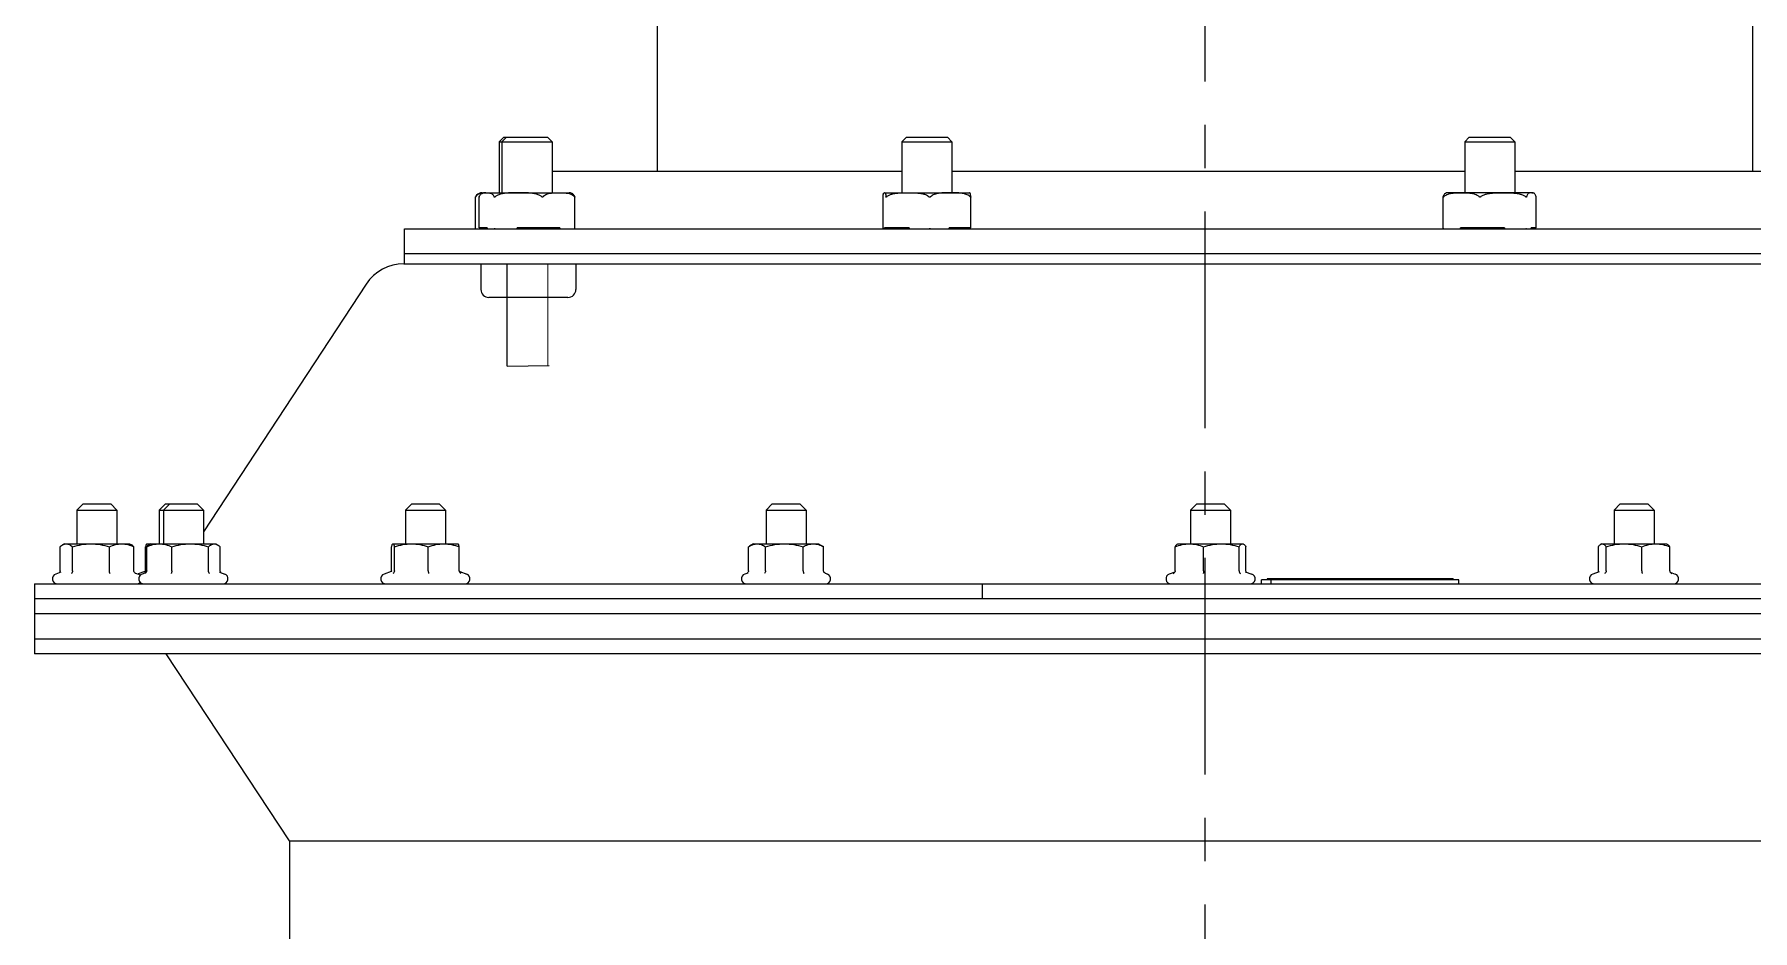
# Model space of a CAD drawing. Header units: millimetres. Extents: x 233 to 4124, y -943 to 2529.
# Drawn here: x 2276.6 to 2620.1, y 1407.7 to 1587 of the extents above; entities that cross this region are included whole.
import ezdxf

# ---------------------------------------------------------------- set-up
doc = ezdxf.new("R2010")
doc.units = ezdxf.units.MM
doc.header["$LTSCALE"] = 115.5
doc.linetypes.add('CENTER', pattern=[0.6, 0.375, -0.075, 0.075, -0.075])
doc.layers.get('0').update_dxf_attribs({"linetype": 'CONTINUOUS'})

msp = doc.modelspace()

# ---------------------------------------------------------------- linework, layer by layer
at = {"linetype": 'CENTER'}
msp.add_line((2510.57446, 1759.46007), (2510.57446, 964.87595), dxfattribs=at)
at = {"linetype": 'Continuous'}
for p, q in [((2401.07446, 1638.08716), (2401.07446, 1559.62352)), ((2620.07446, 1634.08716), (2620.07446, 1559.62352)), ((2370.4011, 1566.38716), (2369.4811, 1565.46716)), ((2369.4811, 1565.46716), (2380.05071, 1565.46716)), ((2369.4811, 1565.46716), (2369.4811, 1555.28716)), ((2370.97071, 1566.38716), (2370.05071, 1565.46716)), ((2370.05071, 1565.46716), (2370.05071, 1555.28716)), ((2370.4011, 1566.38716), (2379.13071, 1566.38716)), ((2379.13071, 1566.38716), (2380.05071, 1565.46716)), ((2380.05071, 1565.46716), (2380.05071, 1555.28716)), ((2450.92829, 1566.38716), (2450.00829, 1565.46716)), ((2450.00829, 1565.46716), (2460.00829, 1565.46716)), ((2450.00829, 1565.46716), (2450.00829, 1555.28716)), ((2450.92829, 1566.38716), (2459.08829, 1566.38716)), ((2459.08829, 1566.38716), (2460.00829, 1565.46716)), ((2460.00829, 1565.46716), (2460.00829, 1555.28716)), ((2563.43578, 1566.38716), (2562.51578, 1565.46716)), ((2562.51578, 1565.46716), (2572.51578, 1565.46716)), ((2562.51578, 1565.46716), (2562.51578, 1555.28716)), ((2563.43578, 1566.38716), (2571.59578, 1566.38716)), ((2571.59578, 1566.38716), (2572.51578, 1565.46716)), ((2572.51578, 1565.46716), (2572.51578, 1555.28716)), ((2380.05071, 1559.62352), (2450.00829, 1559.62352)), ((2460.00829, 1559.62352), (2562.51578, 1559.62352)), ((2572.51578, 1559.62352), (2641.66781, 1559.62352)), ((2364.7297, 1548.16748), (2364.7297, 1554.40685)), ((2365.47398, 1548.28716), (2365.47398, 1554.41881)), ((2366.06615, 1555.28716), (2383.46567, 1555.28716)), ((2366.60921, 1555.27752), (2366.65755, 1555.27904)), ((2366.60921, 1555.27752), (2366.63603, 1555.27878)), ((2366.63603, 1555.27878), (2366.65754, 1555.27967)), ((2366.79226, 1555.28326), (2366.80625, 1555.28348)), ((2366.79226, 1555.28326), (2366.80625, 1555.28337)), ((2384.62744, 1548.16867), (2384.62744, 1554.40566)), ((2446.23897, 1554.48713), (2446.23842, 1554.47062)), ((2446.23842, 1548.10353), (2446.23842, 1554.4708)), ((2446.59334, 1555.28716), (2446.49288, 1555.28375)), ((2446.59334, 1555.28716), (2463.42324, 1555.28716)), ((2463.42324, 1555.28716), (2463.5237, 1555.28375)), ((2463.77761, 1554.48713), (2463.77816, 1554.47062)), ((2463.77816, 1548.28716), (2463.77816, 1554.4708)), ((2558.23379, 1548.13593), (2558.23379, 1554.4384)), ((2559.10082, 1555.28716), (2558.84003, 1555.26401)), ((2575.93069, 1555.28716), (2559.10087, 1555.28716)), ((2575.93064, 1555.28411), (2575.90176, 1555.2845)), ((2575.93064, 1555.28376), (2575.90176, 1555.2845)), ((2575.93073, 1555.28716), (2576.19153, 1555.26401)), ((2576.79776, 1548.28716), (2576.79776, 1554.4384)), ((2350.57446, 1548.08716), (2670.57446, 1548.08716)), ((2350.57446, 1541.08716), (2350.57446, 1548.08716)), ((2367.07533, 1548.28716), (2365.47398, 1548.28716)), ((2367.07533, 1548.28716), (2367.07533, 1548.08716)), ((2381.5958, 1548.28716), (2373.07653, 1548.28716)), ((2373.07653, 1548.08716), (2373.07653, 1548.28716)), ((2381.30071, 1548.28716), (2381.30071, 1548.08716)), ((2381.5958, 1548.28716), (2381.5958, 1548.08716)), ((2451.45696, 1548.28716), (2446.50698, 1548.28716)), ((2446.50698, 1548.08716), (2446.50698, 1548.28716)), ((2448.75829, 1548.28716), (2448.75829, 1548.08716)), ((2451.45696, 1548.28716), (2451.45696, 1548.08716)), ((2463.77816, 1548.28716), (2459.46168, 1548.28716)), ((2459.46168, 1548.08716), (2459.46168, 1548.28716)), ((2461.25829, 1548.28716), (2461.25829, 1548.08716)), ((2463.47621, 1548.28716), (2463.47621, 1548.08716)), ((2570.46881, 1548.28716), (2561.66998, 1548.28716)), ((2561.66998, 1548.08716), (2561.66998, 1548.28716)), ((2570.46881, 1548.28716), (2570.46881, 1548.08716)), ((2576.79776, 1548.28716), (2575.788, 1548.28716)), ((2575.788, 1548.08716), (2575.788, 1548.28716)), ((2670.57446, 1543.08716), (2350.57446, 1543.08716)), ((2350.43125, 1541.08716), (2670.71767, 1541.08716)), ((2365.83144, 1541.08716), (2365.84592, 1535.99783)), ((2384.82462, 1541.08746), (2384.82462, 1535.97511)), ((2342.90843, 1537.02753), (2310.36691, 1487.47567)), ((2383.22406, 1534.37454), (2367.44133, 1534.37454)), ((2379.44996, 1520.65634), (2371.05577, 1520.57841)), ((2286.3273, 1493.08716), (2285.0773, 1491.83716)), ((2285.0773, 1491.83716), (2285.0773, 1485.08716)), ((2285.0773, 1491.83716), (2293.0773, 1491.83716)), ((2286.3273, 1493.08716), (2291.8273, 1493.08716)), ((2291.8273, 1493.08716), (2293.0773, 1491.83716)), ((2293.0773, 1491.83716), (2293.0773, 1485.08716)), ((2302.75862, 1493.08716), (2301.50862, 1491.83716)), ((2301.50862, 1491.83716), (2310.36691, 1491.83716)), ((2301.50862, 1491.83716), (2301.50862, 1485.08716)), ((2303.61691, 1493.08716), (2302.36691, 1491.83716)), ((2302.36691, 1491.83716), (2302.36691, 1485.08716)), ((2302.75862, 1493.08716), (2309.11691, 1493.08716)), ((2309.11691, 1493.08716), (2310.36691, 1491.83716)), ((2310.36691, 1491.83716), (2310.36691, 1485.08716)), ((2351.99526, 1493.08716), (2350.74526, 1491.83716)), ((2350.74526, 1491.83716), (2358.74526, 1491.83716)), ((2350.74526, 1491.83716), (2350.74526, 1485.08716)), ((2351.99526, 1493.08716), (2357.49526, 1493.08716)), ((2357.49526, 1493.08716), (2358.74526, 1491.83716)), ((2358.74526, 1491.83716), (2358.74526, 1485.08716)), ((2424.09721, 1493.08716), (2422.84721, 1491.83716)), ((2422.84721, 1491.83716), (2430.84721, 1491.83716)), ((2422.84721, 1491.83716), (2422.84721, 1485.08716)), ((2424.09721, 1493.08716), (2429.59721, 1493.08716)), ((2429.59721, 1493.08716), (2430.84721, 1491.83716)), ((2430.84721, 1491.83716), (2430.84721, 1485.08716)), ((2508.94586, 1493.08716), (2507.69586, 1491.83716)), ((2507.69586, 1491.83716), (2515.69586, 1491.83716)), ((2507.69586, 1491.83716), (2507.69586, 1485.08716)), ((2508.94586, 1493.08716), (2514.44586, 1493.08716)), ((2514.44586, 1493.08716), (2515.69586, 1491.83716)), ((2515.69586, 1491.83716), (2515.69586, 1485.08716)), ((2593.62379, 1493.08716), (2592.37379, 1491.83716)), ((2592.37379, 1491.83716), (2600.37379, 1491.83716)), ((2592.37379, 1491.83716), (2592.37379, 1485.08716)), ((2593.62379, 1493.08716), (2599.12379, 1493.08716)), ((2599.12379, 1493.08716), (2600.37379, 1491.83716)), ((2600.37379, 1491.83716), (2600.37379, 1485.08716)), ((2281.6994, 1479.69423), (2281.6994, 1484.50661)), ((2282.57729, 1485.08716), (2282.18529, 1484.86084)), ((2282.57729, 1485.08716), (2295.57729, 1485.08716)), ((2284.19459, 1479.69423), (2284.19459, 1484.50661)), ((2291.57249, 1479.69423), (2291.57249, 1484.50661)), ((2295.57729, 1485.08716), (2295.96929, 1484.86084)), ((2296.45518, 1479.69423), (2296.45518, 1484.50661)), ((2298.81621, 1479.69423), (2298.81621, 1484.50661)), ((2299.00862, 1485.08716), (2298.9992, 1485.08173)), ((2299.00862, 1485.08716), (2312.8669, 1485.08716)), ((2299.02312, 1479.69423), (2299.02312, 1484.50661)), ((2299.8669, 1485.08716), (2299.52919, 1484.89218)), ((2304.03726, 1479.69423), (2304.03726, 1484.50661)), ((2311.38105, 1479.69423), (2311.38105, 1484.50661)), ((2312.8669, 1485.08716), (2313.20462, 1484.89218)), ((2313.71069, 1479.69423), (2313.71069, 1484.50661)), ((2347.97553, 1479.69423), (2347.97553, 1484.50661)), ((2348.2259, 1485.07583), (2348.26457, 1485.08716)), ((2348.26457, 1485.08716), (2361.24526, 1485.08716)), ((2348.55361, 1479.69423), (2348.55361, 1484.50661)), ((2355.32334, 1479.69423), (2355.32334, 1484.50661)), ((2361.24526, 1485.08716), (2361.26463, 1485.07598)), ((2361.515, 1479.69423), (2361.515, 1484.50661)), ((2419.35251, 1484.50661), (2419.55742, 1484.63138)), ((2419.35251, 1479.69423), (2419.35251, 1484.50661)), ((2420.34721, 1485.08716), (2419.55744, 1484.63119)), ((2420.34721, 1485.08716), (2433.34721, 1485.08716)), ((2422.75031, 1479.69423), (2422.75031, 1484.50661)), ((2430.245, 1479.69423), (2430.245, 1484.50661)), ((2433.34721, 1485.08716), (2434.13697, 1484.63119)), ((2434.3419, 1484.50661), (2434.137, 1484.63138)), ((2434.3419, 1479.69423), (2434.3419, 1484.50661)), ((2504.61721, 1479.69423), (2504.61721, 1484.50661)), ((2505.19586, 1485.08716), (2505.08339, 1485.02223)), ((2505.19586, 1485.08716), (2518.19586, 1485.08716)), ((2510.31744, 1479.69423), (2510.31744, 1484.50661)), ((2517.39609, 1479.69423), (2517.39609, 1484.50661)), ((2518.19586, 1485.08716), (2518.30834, 1485.02223)), ((2518.77452, 1479.69423), (2518.77452, 1484.50661)), ((2589.23895, 1479.69423), (2589.23895, 1484.50661)), ((2589.8738, 1485.08716), (2589.73061, 1485.0045)), ((2589.8738, 1485.08716), (2602.8738, 1485.08716)), ((2590.78884, 1479.69423), (2590.78884, 1484.50661)), ((2597.92369, 1479.69423), (2597.92369, 1484.50661)), ((2602.8738, 1485.08716), (2603.01698, 1485.0045)), ((2603.50865, 1479.69423), (2603.50865, 1484.50661)), ((2276.57446, 1477.08716), (2276.57446, 1466.08716)), ((2276.57446, 1477.08716), (2744.57446, 1477.08716)), ((2281.82592, 1479.41369), (2280.83092, 1479.05154)), ((2281.82646, 1479.41307), (2281.826, 1479.4129)), ((2296.65664, 1479.29431), (2297.32366, 1479.05154)), ((2296.85461, 1479.17328), (2296.76761, 1479.21264)), ((2298.66935, 1479.56368), (2297.29296, 1479.06271)), ((2298.8483, 1479.31642), (2298.12053, 1479.05154)), ((2298.72745, 1479.22125), (2298.62556, 1479.17329)), ((2298.66947, 1479.56338), (2298.67064, 1479.56382)), ((2313.55976, 1479.43384), (2313.55903, 1479.43411)), ((2313.56004, 1479.43489), (2314.61328, 1479.05154)), ((2347.89531, 1479.55979), (2346.49889, 1479.05154)), ((2347.89647, 1479.55991), (2347.89537, 1479.5595)), ((2361.52659, 1479.59745), (2361.59406, 1479.55991)), ((2361.59406, 1479.55991), (2361.59516, 1479.5595)), ((2361.59522, 1479.55979), (2362.99164, 1479.05154)), ((2419.16812, 1479.25801), (2418.60083, 1479.05154)), ((2434.70313, 1479.19365), (2435.09358, 1479.05154)), ((2434.74764, 1479.17328), (2434.7271, 1479.18113)), ((2466.08583, 1474.08716), (2466.08583, 1477.08716)), ((2504.55516, 1479.45397), (2503.44949, 1479.05154)), ((2518.64609, 1479.52228), (2518.64329, 1479.5233)), ((2518.64641, 1479.52318), (2519.94224, 1479.05154)), ((2561.33012, 1477.88716), (2521.87398, 1477.88716)), ((2521.87398, 1477.08716), (2521.87398, 1477.88716)), ((2560.17927, 1478.08716), (2523.02483, 1478.08716)), ((2523.02483, 1478.08716), (2523.02483, 1477.88716)), ((2523.84758, 1477.08716), (2523.84758, 1477.88716)), ((2524.6695, 1478.08716), (2524.6695, 1477.88716)), ((2560.17927, 1478.08716), (2560.17927, 1477.88716)), ((2561.33012, 1477.08716), (2561.33012, 1477.88716)), ((2589.39019, 1479.51115), (2588.12742, 1479.05154)), ((2589.39335, 1479.51118), (2589.39043, 1479.51011)), ((2603.59025, 1479.4264), (2604.62017, 1479.05154)), ((2744.57446, 1474.08716), (2276.57446, 1474.08716)), ((2744.57446, 1471.08716), (2276.57446, 1471.08716)), ((2276.56675, 1466.08716), (2276.56675, 1463.08716)), ((2276.56675, 1466.08716), (2744.58217, 1466.08716)), ((2744.58217, 1463.08716), (2276.60635, 1463.08716)), ((2327.57443, 1425.70515), (2302.89346, 1463.08716))]:
    msp.add_line(p, q, dxfattribs=at)
for q in [(2327.57443, 1014.99728), (2693.57449, 1425.70515)]:
    msp.add_line((2327.57443, 1425.70515), q)
at = {"linetype": 'Continuous', "const_width": 0.25}
for points in [[(2371.05577, 1520.57841), (2371.03667, 1541.07454)], [(2379.22022, 1541.07454), (2379.22022, 1520.68751)]]:
    msp.add_lwpolyline(points, dxfattribs=at)
at = {"linetype": 'Continuous'}
for points in [[(2298.67064, 1479.56382), (2298.77564, 1479.61972), (2298.81128, 1479.65281)], [(2347.89647, 1479.55991), (2347.99034, 1479.61214), (2348.00857, 1479.62932)]]:
    msp.add_lwpolyline(points, dxfattribs=at)
for centre, radius, start, end in [((2366.06615, 1553.80716), 1.48, 90, 137.2773952), ((2366.57699, 1551.69554), 3.56829, 97.9281121, 98.7574745), ((2366.63576, 1553.80716), 1.48, 90, 111.6280042), ((2366.88557, 1549.24856), 6.03542, 90.8858079, 92.1651991), ((2383.46567, 1553.80716), 1.48, 68.3719958, 90), ((2350.43125, 1532.08716), 9, 90, 146.7064367), ((2367.44133, 1535.97511), 1.60057, 180, 270), ((2383.22406, 1535.97511), 1.60056, 270, 0), ((2303.33124, 1471.40448), 13.85826, 108.1973392, 109.0141016), ((2303.12835, 1472.02045), 13.20974, 107.5553853, 108.195683), ((2281.17729, 1478.09989), 1.01272, 110, 270), ((2297.07935, 1479.78836), 0.65463, 229.4563821, 241.5717871), ((2296.97729, 1478.09989), 1.01272, 270, 317.7538847), ((2297.60862, 1478.09989), 1.01272, 251.7117768, 270), ((2296.97729, 1478.09989), 1.01272, 42.5568847, 70), ((2298.4669, 1478.09989), 1.01272, 110, 270), ((2314.2669, 1478.09989), 1.01272, 270, 70), ((2346.84526, 1478.09989), 1.01272, 110, 270), ((2362.64526, 1478.09989), 1.01272, 270, 70), ((2418.94721, 1478.09989), 1.01272, 110, 270), ((2434.98376, 1479.82114), 0.68955, 245.9056439, 248.1492257), ((2434.74721, 1478.09989), 1.01272, 270, 70), ((2503.79586, 1478.09989), 1.01272, 110, 270), ((2504.00911, 1479.75793), 0.62641, 291.0385084, 314.0137564), ((2519.59586, 1478.09989), 1.01272, 270, 70), ((2588.4738, 1478.09989), 1.01272, 110, 270), ((2604.2738, 1478.09989), 1.01272, 270, 70)]:
    msp.add_arc(centre, radius, start, end, dxfattribs=at)
for points, knots in [([(2364.7297, 1554.40686), (2364.72972, 1554.41053), (2364.73339, 1554.4205), (2364.74282, 1554.44747), (2364.75342, 1554.47046), (2364.76134, 1554.48713)], [0, 0, 0, 0, 0.12737304, 0.359497268, 1, 1, 1, 1]), ([(2364.77938, 1554.48713), (2364.77307, 1554.47636), (2364.76163, 1554.45617), (2364.7481, 1554.43331), (2364.73944, 1554.41707), (2364.7344, 1554.4117), (2364.73209, 1554.40479), (2364.7297, 1554.40638), (2364.7297, 1554.40686)], [0, 0, 0, 0, 0.388955116, 0.718114846, 0.845415763, 0.93675416, 0.985106767, 1, 1, 1, 1]), ([(2364.97887, 1554.81127), (2364.95868, 1554.7894), (2364.87371, 1554.69042), (2364.80453, 1554.57801), (2364.76134, 1554.48713)], [0, 0, 0, 0, 0.228281267, 1, 1, 1, 1]), ([(2365.41626, 1555.04736), (2365.29577, 1554.99212), (2365.04807, 1554.84217), (2364.85702, 1554.61963), (2364.77938, 1554.48713)], [0, 0, 0, 0, 0.463256417, 1, 1, 1, 1]), ([(2366.03371, 1555.22223), (2365.98162, 1555.2142), (2365.77079, 1555.17677), (2365.56311, 1555.11468), (2365.41626, 1555.04736)], [0, 0, 0, 0, 0.246006709, 1, 1, 1, 1]), ([(2365.48939, 1554.48713), (2365.48719, 1554.48057), (2365.48034, 1554.4583), (2365.47392, 1554.43525), (2365.47397, 1554.41879)], [0, 0, 0, 0, 0.29593356, 1, 1, 1, 1]), ([(2365.48939, 1554.48713), (2365.53087, 1554.61043), (2365.62715, 1554.81804), (2365.78064, 1554.98796), (2365.85506, 1555.04739)], [0, 0, 0, 0, 0.577326363, 1, 1, 1, 1]), ([(2365.85506, 1555.04739), (2365.87389, 1555.06242), (2365.94702, 1555.11615), (2366.02835, 1555.15842), (2366.09026, 1555.18297)], [0, 0, 0, 0, 0.265602791, 1, 1, 1, 1]), ([(2366.09026, 1555.18297), (2366.13239, 1555.19968), (2366.30092, 1555.25349), (2366.47832, 1555.27091), (2366.60921, 1555.27752)], [0, 0, 0, 0, 0.256968062, 1, 1, 1, 1]), ([(2366.80625, 1555.28348), (2366.91614, 1555.28514), (2367.13603, 1555.28528), (2367.4672, 1555.27729), (2367.80885, 1555.22923), (2368.02474, 1555.12338), (2368.1199, 1555.04738)], [0, 0, 0, 0, 0.24259652, 0.485358067, 0.731158577, 1, 1, 1, 1]), ([(2368.1199, 1555.04738), (2368.19432, 1554.98795), (2368.34786, 1554.81807), (2368.44413, 1554.61044), (2368.48561, 1554.48713)], [0, 0, 0, 0, 0.422647623, 1, 1, 1, 1]), ([(2368.71011, 1554.48713), (2368.68911, 1554.46696), (2368.65688, 1554.43848), (2368.60878, 1554.4119), (2368.57275, 1554.40297), (2368.53931, 1554.41056), (2368.50615, 1554.43779), (2368.49232, 1554.46717), (2368.48561, 1554.48713)], [0, 0, 0, 0, 0.301341007, 0.441143164, 0.566367144, 0.676402139, 0.782107983, 1, 1, 1, 1]), ([(2369.8422, 1555.04736), (2369.63689, 1554.99441), (2369.23294, 1554.86078), (2368.86321, 1554.63412), (2368.71011, 1554.48713)], [0, 0, 0, 0, 0.499752856, 1, 1, 1, 1]), ([(2376.85476, 1555.04736), (2376.57058, 1555.12066), (2375.98855, 1555.21376), (2375.10951, 1555.26821), (2374.22898, 1555.28346), (2373.34848, 1555.28548), (2372.46799, 1555.28346), (2371.58745, 1555.26821), (2370.70841, 1555.21375), (2370.12639, 1555.12066), (2369.8422, 1555.04736)], [0, 0, 0, 0, 0.124994754, 0.249993611, 0.374996269, 0.499999988, 0.625003707, 0.75000636, 0.87500523, 1, 1, 1, 1]), ([(2377.98685, 1554.48713), (2377.83375, 1554.63412), (2377.46402, 1554.86078), (2377.06007, 1554.99441), (2376.85476, 1555.04736)], [0, 0, 0, 0, 0.50024721, 1, 1, 1, 1]), ([(2378.27143, 1554.48713), (2378.25668, 1554.46621), (2378.22169, 1554.42571), (2378.1391, 1554.39496), (2378.05376, 1554.42819), (2378.00846, 1554.46637), (2377.98685, 1554.48713)], [0, 0, 0, 0, 0.228800651, 0.469628061, 0.732101084, 1, 1, 1, 1]), ([(2378.27143, 1554.48713), (2378.36793, 1554.62398), (2378.60635, 1554.84947), (2378.89542, 1554.9931), (2379.03793, 1555.04739)], [0, 0, 0, 0, 0.523370925, 1, 1, 1, 1]), ([(2379.03793, 1555.04739), (2379.22684, 1555.11936), (2379.62057, 1555.21343), (2380.21873, 1555.26833), (2380.8155, 1555.28343), (2381.41165, 1555.28537), (2382.0078, 1555.28343), (2382.60457, 1555.26833), (2383.20274, 1555.21345), (2383.59646, 1555.11935), (2383.78537, 1555.04738)], [0, 0, 0, 0, 0.126524012, 0.25124381, 0.375638321, 0.499999453, 0.624360561, 0.748755169, 0.873475086, 1, 1, 1, 1]), ([(2383.78537, 1555.04738), (2383.92789, 1554.99309), (2384.21701, 1554.84951), (2384.45544, 1554.62399), (2384.55195, 1554.48713)], [0, 0, 0, 0, 0.476621598, 1, 1, 1, 1]), ([(2384.24636, 1555.04739), (2384.22754, 1555.06242), (2384.1544, 1555.11615), (2384.07308, 1555.15842), (2384.01116, 1555.18297)], [0, 0, 0, 0, 0.265602791, 1, 1, 1, 1]), ([(2384.61203, 1554.48713), (2384.57055, 1554.61043), (2384.47427, 1554.81804), (2384.32078, 1554.98796), (2384.24636, 1555.04739)], [0, 0, 0, 0, 0.577326363, 1, 1, 1, 1]), ([(2384.62137, 1554.40566), (2384.61664, 1554.40566), (2384.60585, 1554.41585), (2384.59089, 1554.43304), (2384.57213, 1554.45864), (2384.55894, 1554.47721), (2384.55195, 1554.48713)], [0, 0, 0, 0, 0.13117881, 0.363905388, 0.662951741, 1, 1, 1, 1]), ([(2384.61203, 1554.48713), (2384.61423, 1554.48057), (2384.62108, 1554.4583), (2384.6275, 1554.43525), (2384.62746, 1554.41879)], [0, 0, 0, 0, 0.29593356, 1, 1, 1, 1]), ([(2384.62746, 1554.41879), (2384.62745, 1554.41696), (2384.62748, 1554.41234), (2384.62455, 1554.40566), (2384.62137, 1554.40566)], [0, 0, 0, 0, 0.364852472, 1, 1, 1, 1]), ([(2446.23897, 1554.48713), (2446.24645, 1554.60421), (2446.26234, 1554.79194), (2446.29202, 1554.97831), (2446.30846, 1555.04739)], [0, 0, 0, 0, 0.622972036, 1, 1, 1, 1]), ([(2446.30846, 1555.04739), (2446.31963, 1555.09434), (2446.33997, 1555.16654), (2446.38954, 1555.24813), (2446.44374, 1555.27861), (2446.47725, 1555.28268), (2446.49288, 1555.28375)], [0, 0, 0, 0, 0.445733042, 0.691809574, 0.855335785, 1, 1, 1, 1]), ([(2446.49288, 1555.28375), (2446.51482, 1555.28526), (2446.55939, 1555.28561), (2446.60494, 1555.27692), (2446.62485, 1555.2659)], [0, 0, 0, 0, 0.491525449, 1, 1, 1, 1]), ([(2446.62485, 1555.2659), (2446.64913, 1555.25247), (2446.68322, 1555.21116), (2446.71595, 1555.13421), (2446.73116, 1555.07983), (2446.73888, 1555.04738)], [0, 0, 0, 0, 0.330663368, 0.602411807, 1, 1, 1, 1]), ([(2446.73888, 1555.04738), (2446.75532, 1554.97831), (2446.78502, 1554.79195), (2446.8009, 1554.60422), (2446.80838, 1554.48713)], [0, 0, 0, 0, 0.376977605, 1, 1, 1, 1]), ([(2446.85752, 1554.40566), (2446.84988, 1554.40566), (2446.83379, 1554.41113), (2446.81926, 1554.43224), (2446.81136, 1554.45819), (2446.80902, 1554.47718), (2446.80838, 1554.48713)], [0, 0, 0, 0, 0.220533591, 0.450279751, 0.712210358, 1, 1, 1, 1]), ([(2446.97373, 1554.48713), (2446.95507, 1554.4675), (2446.92207, 1554.43482), (2446.87835, 1554.40566), (2446.85752, 1554.40566)], [0, 0, 0, 0, 0.56524648, 1, 1, 1, 1]), ([(2446.97373, 1554.48713), (2447.11125, 1554.63175), (2447.44615, 1554.85865), (2447.81911, 1554.99419), (2448.00743, 1555.04739)], [0, 0, 0, 0, 0.504910193, 1, 1, 1, 1]), ([(2448.00743, 1555.04739), (2448.26605, 1555.12045), (2448.79741, 1555.21366), (2449.60063, 1555.26837), (2450.40471, 1555.28342), (2451.20861, 1555.28537), (2452.01251, 1555.28342), (2452.81659, 1555.26838), (2453.61982, 1555.21369), (2454.15118, 1555.12044), (2454.4098, 1555.04738)], [0, 0, 0, 0, 0.125254661, 0.250205144, 0.375104669, 0.499999668, 0.624894643, 0.749794281, 0.874744949, 1, 1, 1, 1]), ([(2454.4098, 1555.04738), (2454.50377, 1555.02084), (2454.8773, 1554.9), (2455.23935, 1554.70192), (2455.4436, 1554.48713)], [0, 0, 0, 0, 0.247806532, 1, 1, 1, 1]), ([(2455.74306, 1554.48713), (2455.7244, 1554.4661), (2455.68249, 1554.42622), (2455.5668, 1554.38523), (2455.48323, 1554.44545), (2455.4436, 1554.48713)], [0, 0, 0, 0, 0.244693884, 0.499410347, 1, 1, 1, 1]), ([(2456.70719, 1555.04736), (2456.6194, 1555.02077), (2456.26736, 1554.89884), (2455.93026, 1554.69819), (2455.74306, 1554.48713)], [0, 0, 0, 0, 0.245360891, 1, 1, 1, 1]), ([(2462.67938, 1555.04736), (2462.43881, 1555.12022), (2461.9432, 1555.21367), (2461.19334, 1555.26819), (2460.44317, 1555.28346), (2459.69328, 1555.28548), (2458.94339, 1555.28347), (2458.19323, 1555.26819), (2457.44337, 1555.21367), (2456.94775, 1555.12022), (2456.70719, 1555.04736)], [0, 0, 0, 0, 0.125490452, 0.250398441, 0.375204332, 0.499999983, 0.624795634, 0.749601523, 0.874509531, 1, 1, 1, 1]), ([(2463.64351, 1554.48713), (2463.57908, 1554.55977), (2463.29921, 1554.81289), (2462.94512, 1554.96688), (2462.67938, 1555.04736)], [0, 0, 0, 0, 0.259097668, 1, 1, 1, 1]), ([(2463.70812, 1555.04739), (2463.69695, 1555.09434), (2463.67661, 1555.16654), (2463.62704, 1555.24813), (2463.57284, 1555.27861), (2463.53933, 1555.28268), (2463.5237, 1555.28375)], [0, 0, 0, 0, 0.445733042, 0.691809574, 0.855335785, 1, 1, 1, 1]), ([(2463.77816, 1554.4708), (2463.77816, 1554.46208), (2463.77715, 1554.44578), (2463.77219, 1554.42399), (2463.76, 1554.40675), (2463.73797, 1554.40439), (2463.71617, 1554.41662), (2463.68296, 1554.4432), (2463.65961, 1554.46898), (2463.64351, 1554.48713)], [0, 0, 0, 0, 0.122862942, 0.228936354, 0.314761218, 0.398780408, 0.513039065, 0.65803034, 1, 1, 1, 1]), ([(2463.77761, 1554.48713), (2463.77013, 1554.60421), (2463.75424, 1554.79194), (2463.72456, 1554.97831), (2463.70812, 1555.04739)], [0, 0, 0, 0, 0.622972036, 1, 1, 1, 1]), ([(2558.23378, 1554.43838), (2558.23379, 1554.44209), (2558.23451, 1554.45848), (2558.23723, 1554.47473), (2558.23987, 1554.48713)], [0, 0, 0, 0, 0.226544221, 1, 1, 1, 1]), ([(2558.3348, 1554.48713), (2558.32266, 1554.47186), (2558.30508, 1554.45024), (2558.28118, 1554.42463), (2558.26595, 1554.41205), (2558.25201, 1554.40385), (2558.23869, 1554.40878), (2558.23447, 1554.42276), (2558.23378, 1554.43259), (2558.23378, 1554.43838)], [0, 0, 0, 0, 0.367444719, 0.526136104, 0.655047207, 0.746030799, 0.810292927, 0.890935343, 1, 1, 1, 1]), ([(2558.23987, 1554.48713), (2558.26534, 1554.60676), (2558.32139, 1554.80364), (2558.42096, 1554.98387), (2558.47127, 1555.04736)], [0, 0, 0, 0, 0.601577128, 1, 1, 1, 1]), ([(2558.3348, 1554.48713), (2558.44612, 1554.62705), (2558.72028, 1554.85361), (2559.04028, 1554.9936), (2559.19958, 1555.04739)], [0, 0, 0, 0, 0.515376831, 1, 1, 1, 1]), ([(2558.47127, 1555.04736), (2558.52101, 1555.11012), (2558.6341, 1555.20986), (2558.77593, 1555.25242), (2558.84003, 1555.26391)], [0, 0, 0, 0, 0.551500831, 1, 1, 1, 1]), ([(2559.19958, 1555.04739), (2559.41421, 1555.11987), (2559.85861, 1555.21355), (2560.53209, 1555.26835), (2561.20509, 1555.28342), (2561.87765, 1555.28537), (2562.55021, 1555.28342), (2563.22321, 1555.26835), (2563.8967, 1555.21357), (2564.3411, 1555.11986), (2564.55573, 1555.04738)], [0, 0, 0, 0, 0.125923276, 0.250751945, 0.375385584, 0.499999554, 0.6246135, 0.749247244, 0.874076064, 1, 1, 1, 1]), ([(2564.55573, 1555.04738), (2564.71503, 1554.99359), (2565.03508, 1554.85366), (2565.30927, 1554.62706), (2565.42059, 1554.48713)], [0, 0, 0, 0, 0.484617666, 1, 1, 1, 1]), ([(2565.55951, 1554.40566), (2565.5313, 1554.40566), (2565.47601, 1554.42598), (2565.43731, 1554.46612), (2565.42059, 1554.48713)], [0, 0, 0, 0, 0.512297313, 1, 1, 1, 1]), ([(2565.71452, 1554.48713), (2565.70404, 1554.47674), (2565.66106, 1554.43729), (2565.60373, 1554.40566), (2565.55951, 1554.40566)], [0, 0, 0, 0, 0.250215294, 1, 1, 1, 1]), ([(2565.71452, 1554.48713), (2565.86191, 1554.63329), (2566.21901, 1554.86001), (2566.61161, 1554.99435), (2566.81071, 1555.04739)], [0, 0, 0, 0, 0.501854297, 1, 1, 1, 1]), ([(2566.81071, 1555.04739), (2567.08555, 1555.12061), (2567.64906, 1555.21369), (2568.50036, 1555.26838), (2569.35295, 1555.28342), (2570.20545, 1555.28537), (2571.05795, 1555.28342), (2571.91054, 1555.26838), (2572.76185, 1555.21372), (2573.32535, 1555.1206), (2573.60019, 1555.04738)], [0, 0, 0, 0, 0.125080561, 0.250062873, 0.375031586, 0.499999698, 0.624967785, 0.749936613, 0.874919121, 1, 1, 1, 1]), ([(2573.60019, 1555.04738), (2573.79931, 1554.99434), (2574.19197, 1554.86006), (2574.54909, 1554.6333), (2574.6965, 1554.48713)], [0, 0, 0, 0, 0.498143136, 1, 1, 1, 1]), ([(2574.89549, 1554.48713), (2574.89134, 1554.46763), (2574.88208, 1554.43888), (2574.85431, 1554.41063), (2574.82427, 1554.40291), (2574.7916, 1554.41227), (2574.74691, 1554.43904), (2574.71658, 1554.46721), (2574.6965, 1554.48713)], [0, 0, 0, 0, 0.220540465, 0.321724677, 0.425109605, 0.546055272, 0.687017677, 1, 1, 1, 1]), ([(2575.12689, 1555.04736), (2575.07658, 1554.98387), (2574.97701, 1554.80364), (2574.92096, 1554.60676), (2574.89549, 1554.48713)], [0, 0, 0, 0, 0.398422004, 1, 1, 1, 1]), ([(2575.90176, 1555.2845), (2575.83692, 1555.28518), (2575.707, 1555.2847), (2575.50954, 1555.27335), (2575.29754, 1555.2156), (2575.17856, 1555.11256), (2575.12689, 1555.04736)], [0, 0, 0, 0, 0.230935717, 0.462624333, 0.703729708, 1, 1, 1, 1]), ([(2576.56028, 1555.04736), (2576.51055, 1555.11012), (2576.39746, 1555.20986), (2576.25563, 1555.25242), (2576.19153, 1555.26391)], [0, 0, 0, 0, 0.551500831, 1, 1, 1, 1]), ([(2576.79168, 1554.48713), (2576.76622, 1554.60676), (2576.71016, 1554.80364), (2576.6106, 1554.98387), (2576.56028, 1555.04736)], [0, 0, 0, 0, 0.601577128, 1, 1, 1, 1]), ([(2576.79777, 1554.43838), (2576.79777, 1554.44209), (2576.79704, 1554.45848), (2576.79432, 1554.47473), (2576.79168, 1554.48713)], [0, 0, 0, 0, 0.226544221, 1, 1, 1, 1]), ([(2364.72973, 1548.1672), (2364.72973, 1548.16773), (2364.73186, 1548.16983), (2364.73448, 1548.16207), (2364.73921, 1548.15672), (2364.74797, 1548.14032), (2364.76157, 1548.11785), (2364.77311, 1548.0979), (2364.77938, 1548.0872)], [0, 0, 0, 0, 0.016558867, 0.066454234, 0.161383833, 0.289176693, 0.613840125, 1, 1, 1, 1]), ([(2368.48561, 1548.0872), (2368.49227, 1548.10701), (2368.50654, 1548.13605), (2368.53945, 1548.16312), (2368.57276, 1548.17162), (2368.6087, 1548.16171), (2368.65639, 1548.13506), (2368.68918, 1548.1073), (2368.71011, 1548.0872)], [0, 0, 0, 0, 0.216897528, 0.322913628, 0.433624426, 0.558564849, 0.698879107, 1, 1, 1, 1]), ([(2384.62137, 1548.16867), (2384.6247, 1548.16867), (2384.6274, 1548.16148), (2384.62745, 1548.15673), (2384.62746, 1548.15485)], [0, 0, 0, 0, 0.639821463, 1, 1, 1, 1]), ([(2455.4436, 1548.0872), (2455.48325, 1548.1289), (2455.59424, 1548.20818), (2455.70584, 1548.12915), (2455.74306, 1548.0872)], [0, 0, 0, 0, 0.506452814, 1, 1, 1, 1]), ([(2558.23378, 1548.13543), (2558.23378, 1548.14119), (2558.2345, 1548.15113), (2558.23875, 1548.16499), (2558.25199, 1548.17071), (2558.26594, 1548.16164), (2558.28086, 1548.14894), (2558.30501, 1548.12363), (2558.32272, 1548.10239), (2558.3348, 1548.0872)], [0, 0, 0, 0, 0.108617128, 0.190548042, 0.255581522, 0.346843239, 0.477199463, 0.634540254, 1, 1, 1, 1]), ([(2574.6965, 1548.0872), (2574.71654, 1548.10708), (2574.74734, 1548.13468), (2574.79179, 1548.16134), (2574.82434, 1548.17169), (2574.85427, 1548.16299), (2574.88166, 1548.13492), (2574.89138, 1548.10649), (2574.89549, 1548.0872)], [0, 0, 0, 0, 0.313177595, 0.454252645, 0.575797929, 0.679192019, 0.781204449, 1, 1, 1, 1]), ([(2281.6994, 1484.50661), (2281.73891, 1484.54092), (2281.89263, 1484.66962), (2282.05692, 1484.78647), (2282.18531, 1484.86049)], [0, 0, 0, 0, 0.2609622, 1, 1, 1, 1]), ([(2282.18531, 1484.86049), (2282.30504, 1484.92951), (2282.54966, 1485.04306), (2282.81796, 1485.08716), (2282.947, 1485.08716)], [0, 0, 0, 0, 0.517126212, 1, 1, 1, 1]), ([(2282.947, 1485.08716), (2283.05329, 1485.08716), (2283.27208, 1485.05781), (2283.58994, 1484.93556), (2283.90053, 1484.74753), (2284.09666, 1484.59164), (2284.19459, 1484.50661)], [0, 0, 0, 0, 0.227108074, 0.46582283, 0.722880264, 1, 1, 1, 1]), ([(2284.19459, 1484.50661), (2284.79367, 1484.68254), (2286.01013, 1484.97556), (2287.25989, 1485.08716), (2287.88354, 1485.08716)], [0, 0, 0, 0, 0.500287815, 1, 1, 1, 1]), ([(2287.88354, 1485.08716), (2288.5072, 1485.08716), (2289.75699, 1484.97576), (2290.97341, 1484.68254), (2291.57249, 1484.50661)], [0, 0, 0, 0, 0.499711905, 1, 1, 1, 1]), ([(2291.57249, 1484.50661), (2291.96238, 1484.67962), (2292.75586, 1484.97147), (2293.59924, 1485.08716), (2294.01383, 1485.08716)], [0, 0, 0, 0, 0.507114681, 1, 1, 1, 1]), ([(2294.01383, 1485.08716), (2294.42843, 1485.08716), (2295.27185, 1484.97166), (2296.06528, 1484.67963), (2296.45518, 1484.50661)], [0, 0, 0, 0, 0.492880169, 1, 1, 1, 1]), ([(2296.45518, 1484.50661), (2296.41567, 1484.54092), (2296.26196, 1484.6696), (2296.09766, 1484.78643), (2295.96927, 1484.86043)], [0, 0, 0, 0, 0.260967881, 1, 1, 1, 1]), ([(2298.9992, 1485.08164), (2298.99003, 1485.07628), (2298.97208, 1485.05721), (2298.93815, 1484.99763), (2298.89973, 1484.88514), (2298.85632, 1484.71265), (2298.82991, 1484.58017), (2298.81621, 1484.50661)], [0, 0, 0, 0, 0.052216215, 0.124994303, 0.336770358, 0.632286803, 1, 1, 1, 1]), ([(2299.02312, 1484.50661), (2299.42408, 1484.67987), (2300.24008, 1484.97161), (2301.10461, 1485.08716), (2301.53019, 1485.08716)], [0, 0, 0, 0, 0.506500801, 1, 1, 1, 1]), ([(2299.5292, 1484.89198), (2299.4857, 1484.86689), (2299.30592, 1484.75363), (2299.14181, 1484.617), (2299.02312, 1484.50661)], [0, 0, 0, 0, 0.236529477, 1, 1, 1, 1]), ([(2301.53019, 1485.08716), (2301.95577, 1485.08716), (2302.82028, 1484.97148), (2303.63631, 1484.67987), (2304.03726, 1484.50661)], [0, 0, 0, 0, 0.493502479, 1, 1, 1, 1]), ([(2304.03726, 1484.50661), (2304.63349, 1484.68252), (2305.8442, 1484.97553), (2307.08836, 1485.08716), (2307.70915, 1485.08716)], [0, 0, 0, 0, 0.500339175, 1, 1, 1, 1]), ([(2307.70915, 1485.08716), (2308.32995, 1485.08716), (2309.57414, 1484.97573), (2310.78482, 1484.68252), (2311.38105, 1484.50661)], [0, 0, 0, 0, 0.499660508, 1, 1, 1, 1]), ([(2311.38105, 1484.50661), (2311.47217, 1484.59136), (2311.65438, 1484.74669), (2311.94407, 1484.93496), (2312.24112, 1485.05768), (2312.44651, 1485.08716), (2312.54587, 1485.08716)], [0, 0, 0, 0, 0.280610356, 0.538705017, 0.775979973, 1, 1, 1, 1]), ([(2312.54587, 1485.08716), (2312.65737, 1485.08716), (2312.88937, 1485.04962), (2313.10106, 1484.9517), (2313.20461, 1484.89198)], [0, 0, 0, 0, 0.482630262, 1, 1, 1, 1]), ([(2313.20461, 1484.89198), (2313.24811, 1484.86689), (2313.42789, 1484.75363), (2313.592, 1484.617), (2313.71069, 1484.50661)], [0, 0, 0, 0, 0.236529477, 1, 1, 1, 1]), ([(2347.97553, 1484.50661), (2347.99444, 1484.57747), (2348.03111, 1484.70599), (2348.09119, 1484.87569), (2348.15002, 1484.9982), (2348.19942, 1485.0605), (2348.2259, 1485.07588)], [0, 0, 0, 0, 0.349261713, 0.636881028, 0.85417784, 1, 1, 1, 1]), ([(2348.26457, 1485.08716), (2348.29243, 1485.08716), (2348.33685, 1485.05406), (2348.37795, 1484.99439), (2348.43053, 1484.89485), (2348.49056, 1484.73064), (2348.53211, 1484.5872), (2348.55361, 1484.50661)], [0, 0, 0, 0, 0.124920642, 0.216517706, 0.330856477, 0.625998839, 1, 1, 1, 1]), ([(2348.55361, 1484.50661), (2349.10186, 1484.68208), (2350.21577, 1484.97472), (2351.36586, 1485.08716), (2351.93848, 1485.08716)], [0, 0, 0, 0, 0.501316851, 1, 1, 1, 1]), ([(2351.93848, 1485.08716), (2352.5111, 1485.08716), (2353.66117, 1484.97459), (2354.7751, 1484.68208), (2355.32334, 1484.50661)], [0, 0, 0, 0, 0.498683924, 1, 1, 1, 1]), ([(2355.32334, 1484.50661), (2355.82321, 1484.68153), (2356.83931, 1484.97421), (2357.89502, 1485.08716), (2358.41917, 1485.08716)], [0, 0, 0, 0, 0.502576719, 1, 1, 1, 1]), ([(2358.41917, 1485.08716), (2358.94332, 1485.08716), (2359.99906, 1484.9744), (2361.01513, 1484.68153), (2361.515, 1484.50661)], [0, 0, 0, 0, 0.497421355, 1, 1, 1, 1]), ([(2361.515, 1484.50661), (2361.49609, 1484.57747), (2361.45942, 1484.70599), (2361.39933, 1484.87569), (2361.34051, 1484.9982), (2361.2911, 1485.0605), (2361.26463, 1485.07588)], [0, 0, 0, 0, 0.349261713, 0.636881028, 0.85417784, 1, 1, 1, 1]), ([(2419.55744, 1484.63114), (2419.79203, 1484.76648), (2420.2698, 1484.99462), (2420.79699, 1485.08716), (2421.05141, 1485.08716)], [0, 0, 0, 0, 0.515617059, 1, 1, 1, 1]), ([(2421.05141, 1485.08716), (2421.19561, 1485.08716), (2421.48831, 1485.05899), (2422.07392, 1484.89543), (2422.48581, 1484.67527), (2422.75031, 1484.50661)], [0, 0, 0, 0, 0.23806405, 0.482110054, 1, 1, 1, 1]), ([(2422.75031, 1484.50661), (2423.35913, 1484.68261), (2424.59531, 1484.97542), (2425.8642, 1485.08716), (2426.49766, 1485.08716)], [0, 0, 0, 0, 0.500116815, 1, 1, 1, 1]), ([(2426.49766, 1485.08716), (2427.13111, 1485.08716), (2428.39998, 1484.97529), (2429.63618, 1484.68261), (2430.245, 1484.50661)], [0, 0, 0, 0, 0.499883374, 1, 1, 1, 1]), ([(2430.245, 1484.50661), (2430.5686, 1484.67775), (2431.06973, 1484.89792), (2431.7693, 1485.05924), (2432.11981, 1485.08716), (2432.29345, 1485.08716)], [0, 0, 0, 0, 0.511255847, 0.757493486, 1, 1, 1, 1]), ([(2432.29345, 1485.08716), (2432.46709, 1485.08716), (2432.81761, 1485.05932), (2433.5172, 1484.89805), (2434.01829, 1484.67775), (2434.3419, 1484.50661)], [0, 0, 0, 0, 0.242503085, 0.488736212, 1, 1, 1, 1]), ([(2504.61721, 1484.50661), (2505.07585, 1484.68094), (2506.00863, 1484.9734), (2506.98434, 1485.08716), (2507.46732, 1485.08716)], [0, 0, 0, 0, 0.503942124, 1, 1, 1, 1]), ([(2505.0834, 1485.02199), (2504.99396, 1484.97027), (2504.82091, 1484.80691), (2504.68688, 1484.61613), (2504.61721, 1484.50661)], [0, 0, 0, 0, 0.443183742, 1, 1, 1, 1]), ([(2507.46732, 1485.08716), (2507.95031, 1485.08716), (2508.92605, 1484.97359), (2509.85879, 1484.68094), (2510.31744, 1484.50661)], [0, 0, 0, 0, 0.496054974, 1, 1, 1, 1]), ([(2510.31744, 1484.50661), (2510.89151, 1484.68232), (2512.05756, 1484.97505), (2513.25822, 1485.08716), (2513.85676, 1485.08716)], [0, 0, 0, 0, 0.500762225, 1, 1, 1, 1]), ([(2513.85676, 1485.08716), (2514.4553, 1485.08716), (2515.65595, 1484.97491), (2516.82202, 1484.68232), (2517.39609, 1484.50661)], [0, 0, 0, 0, 0.49923828, 1, 1, 1, 1]), ([(2517.39609, 1484.50661), (2517.44862, 1484.58918), (2517.55198, 1484.73905), (2517.72072, 1484.92672), (2517.89548, 1485.05361), (2518.02553, 1485.08716), (2518.0853, 1485.08716)], [0, 0, 0, 0, 0.314510619, 0.583907793, 0.80791111, 1, 1, 1, 1]), ([(2518.0853, 1485.08716), (2518.10397, 1485.08716), (2518.18201, 1485.08138), (2518.25697, 1485.05168), (2518.30833, 1485.02199)], [0, 0, 0, 0, 0.23936566, 1, 1, 1, 1]), ([(2518.30833, 1485.02199), (2518.39777, 1484.97027), (2518.57082, 1484.80691), (2518.70484, 1484.61613), (2518.77452, 1484.50661)], [0, 0, 0, 0, 0.443183742, 1, 1, 1, 1]), ([(2589.23895, 1484.50661), (2589.31349, 1484.61081), (2589.45888, 1484.79505), (2589.63863, 1484.95098), (2589.73062, 1485.00415)], [0, 0, 0, 0, 0.546642994, 1, 1, 1, 1]), ([(2589.73062, 1485.00415), (2589.75348, 1485.01736), (2589.84139, 1485.06274), (2589.94129, 1485.08716), (2590.01389, 1485.08716)], [0, 0, 0, 0, 0.266672199, 1, 1, 1, 1]), ([(2590.01389, 1485.08716), (2590.08074, 1485.08716), (2590.22414, 1485.05495), (2590.42151, 1484.92892), (2590.61212, 1484.74076), (2590.72945, 1484.58964), (2590.78884, 1484.50661)], [0, 0, 0, 0, 0.200409479, 0.427590904, 0.693951618, 1, 1, 1, 1]), ([(2590.78884, 1484.50661), (2591.36762, 1484.68237), (2592.5431, 1484.97534), (2593.75301, 1485.08716), (2594.35627, 1485.08716)], [0, 0, 0, 0, 0.500669365, 1, 1, 1, 1]), ([(2594.35627, 1485.08716), (2594.95953, 1485.08716), (2596.16947, 1484.97553), (2597.34491, 1484.68237), (2597.92369, 1484.50661)], [0, 0, 0, 0, 0.49933008, 1, 1, 1, 1]), ([(2597.92369, 1484.50661), (2598.37265, 1484.68078), (2599.28589, 1484.97294), (2600.24284, 1485.08716), (2600.71617, 1485.08716)], [0, 0, 0, 0, 0.504308374, 1, 1, 1, 1]), ([(2600.71617, 1485.08716), (2601.1895, 1485.08716), (2602.14643, 1484.97281), (2603.05969, 1484.68078), (2603.50865, 1484.50661)], [0, 0, 0, 0, 0.495693853, 1, 1, 1, 1]), ([(2603.50865, 1484.50661), (2603.43411, 1484.61081), (2603.28872, 1484.79505), (2603.10897, 1484.95098), (2603.01697, 1485.00415)], [0, 0, 0, 0, 0.546642994, 1, 1, 1, 1]), ([(2281.6994, 1479.69423), (2281.69943, 1479.61745), (2281.65885, 1479.46264), (2281.55907, 1479.34079), (2281.50094, 1479.29097)], [0, 0, 0, 0, 0.500707042, 1, 1, 1, 1]), ([(2284.19461, 1479.69445), (2284.19462, 1479.58378), (2284.14732, 1479.38013), (2284.00923, 1479.21746), (2283.93026, 1479.17328)], [0, 0, 0, 0, 0.550146196, 1, 1, 1, 1]), ([(2291.70757, 1479.17328), (2291.68609, 1479.19679), (2291.64811, 1479.26159), (2291.5896, 1479.43432), (2291.57244, 1479.58614), (2291.57247, 1479.69445)], [0, 0, 0, 0, 0.174857975, 0.40525682, 1, 1, 1, 1]), ([(2296.65382, 1479.2909), (2296.59566, 1479.34077), (2296.49582, 1479.46269), (2296.45515, 1479.61761), (2296.45517, 1479.69445)], [0, 0, 0, 0, 0.499258797, 1, 1, 1, 1]), ([(2298.79213, 1479.53883), (2298.76614, 1479.45582), (2298.67559, 1479.30404), (2298.53077, 1479.20465), (2298.4539, 1479.17328)], [0, 0, 0, 0, 0.511630671, 1, 1, 1, 1]), ([(2299.02312, 1479.69423), (2299.02316, 1479.62305), (2298.9885, 1479.47974), (2298.90175, 1479.36299), (2298.85064, 1479.31388)], [0, 0, 0, 0, 0.501056369, 1, 1, 1, 1]), ([(2304.03728, 1479.69445), (2304.03726, 1479.58625), (2304.02141, 1479.435), (2303.96683, 1479.26215), (2303.93141, 1479.19705), (2303.91114, 1479.17328)], [0, 0, 0, 0, 0.597502191, 0.827481537, 1, 1, 1, 1]), ([(2311.6525, 1479.17328), (2311.57203, 1479.21711), (2311.43029, 1479.37842), (2311.38098, 1479.58361), (2311.38103, 1479.69445)], [0, 0, 0, 0, 0.452568548, 1, 1, 1, 1]), ([(2313.88286, 1479.31404), (2313.83175, 1479.36314), (2313.74504, 1479.47995), (2313.71064, 1479.62328), (2313.71068, 1479.69445)], [0, 0, 0, 0, 0.498960688, 1, 1, 1, 1]), ([(2348.55361, 1479.69423), (2348.55368, 1479.58171), (2348.48431, 1479.36299), (2348.31217, 1479.21464), (2348.21843, 1479.17329)], [0, 0, 0, 0, 0.523395005, 1, 1, 1, 1]), ([(2355.32336, 1479.69445), (2355.32331, 1479.58696), (2355.32608, 1479.43969), (2355.34033, 1479.26608), (2355.34903, 1479.1998), (2355.35464, 1479.17328)], [0, 0, 0, 0, 0.616983322, 0.844424302, 1, 1, 1, 1]), ([(2361.88149, 1479.17328), (2361.81277, 1479.20101), (2361.68246, 1479.28478), (2361.59221, 1479.41141), (2361.56102, 1479.4817)], [0, 0, 0, 0, 0.490746011, 1, 1, 1, 1]), ([(2419.35252, 1479.69445), (2419.35258, 1479.61625), (2419.30957, 1479.45811), (2419.20519, 1479.33558), (2419.14465, 1479.28578)], [0, 0, 0, 0, 0.499383493, 1, 1, 1, 1]), ([(2422.75031, 1479.69423), (2422.75038, 1479.58454), (2422.7134, 1479.38998), (2422.59842, 1479.21989), (2422.52852, 1479.17329)], [0, 0, 0, 0, 0.566280248, 1, 1, 1, 1]), ([(2430.24501, 1479.69445), (2430.24495, 1479.58547), (2430.26831, 1479.42968), (2430.34941, 1479.25833), (2430.40115, 1479.19563), (2430.42895, 1479.17328)], [0, 0, 0, 0, 0.577555831, 0.810989328, 1, 1, 1, 1]), ([(2434.70226, 1479.19167), (2434.60395, 1479.23564), (2434.46818, 1479.33975), (2434.36222, 1479.53095), (2434.34185, 1479.64023), (2434.34189, 1479.69445)], [0, 0, 0, 0, 0.498211105, 0.7491866, 1, 1, 1, 1]), ([(2504.61722, 1479.69445), (2504.61727, 1479.62183), (2504.58286, 1479.47639), (2504.49575, 1479.35717), (2504.44436, 1479.30743)], [0, 0, 0, 0, 0.503814087, 1, 1, 1, 1]), ([(2510.31744, 1479.69423), (2510.31749, 1479.58656), (2510.30826, 1479.43808), (2510.27614, 1479.26482), (2510.25562, 1479.19865), (2510.24282, 1479.17329)], [0, 0, 0, 0, 0.610672428, 0.83882554, 1, 1, 1, 1]), ([(2517.39609, 1479.69445), (2517.39603, 1479.5827), (2517.45563, 1479.36907), (2517.61634, 1479.21562), (2517.70469, 1479.17328)], [0, 0, 0, 0, 0.532869305, 1, 1, 1, 1]), ([(2589.15959, 1479.42453), (2589.19667, 1479.48462), (2589.23181, 1479.57603), (2589.23896, 1479.67042), (2589.23895, 1479.69423)], [0, 0, 0, 0, 0.747835729, 1, 1, 1, 1]), ([(2590.78886, 1479.69445), (2590.78892, 1479.58282), (2590.73045, 1479.37096), (2590.57341, 1479.21579), (2590.48649, 1479.17328)], [0, 0, 0, 0, 0.535675488, 1, 1, 1, 1]), ([(2597.92369, 1479.69423), (2597.92373, 1479.58651), (2597.93267, 1479.43747), (2597.96982, 1479.26437), (2597.99335, 1479.1984), (2598.0076, 1479.17329)], [0, 0, 0, 0, 0.608385805, 0.836933628, 1, 1, 1, 1]), ([(2603.50864, 1479.69445), (2603.50863, 1479.67064), (2603.51574, 1479.57626), (2603.55067, 1479.48477), (2603.58769, 1479.42466)], [0, 0, 0, 0, 0.252238994, 1, 1, 1, 1])]:
    msp.add_open_spline(points, degree=3, knots=knots, dxfattribs=at)
for points in [[(2366.34141, 1555.25739), (2366.25566, 1555.25049), (2366.17002, 1555.2416), (2366.08481, 1555.22972)], [(2576.19153, 1555.26391), (2576.10568, 1555.2793), (2576.01785, 1555.28266), (2575.93064, 1555.28411)], [(2298.85064, 1479.31388), (2298.81358, 1479.27827), (2298.77183, 1479.24705), (2298.72736, 1479.22128)], [(2298.81622, 1479.69445), (2298.81624, 1479.64196), (2298.80781, 1479.58893), (2298.79213, 1479.53883)], [(2347.97553, 1479.69445), (2347.97555, 1479.6618), (2347.97229, 1479.62901), (2347.96606, 1479.59695)], [(2361.56102, 1479.4817), (2361.5316, 1479.54803), (2361.51494, 1479.62189), (2361.51498, 1479.69445)], [(2419.14465, 1479.28578), (2419.09847, 1479.2478), (2419.04657, 1479.21599), (2418.99198, 1479.19159)], [(2518.83616, 1479.45403), (2518.79733, 1479.52708), (2518.77446, 1479.61172), (2518.77451, 1479.69445)], [(2603.58769, 1479.42466), (2603.61975, 1479.37261), (2603.66065, 1479.32526), (2603.70696, 1479.28535)], [(2603.70696, 1479.28535), (2603.76222, 1479.23774), (2603.82679, 1479.19936), (2603.89491, 1479.17328)]]:
    msp.add_open_spline(points, degree=3, dxfattribs=at)

doc.saveas('drawing.dxf')
